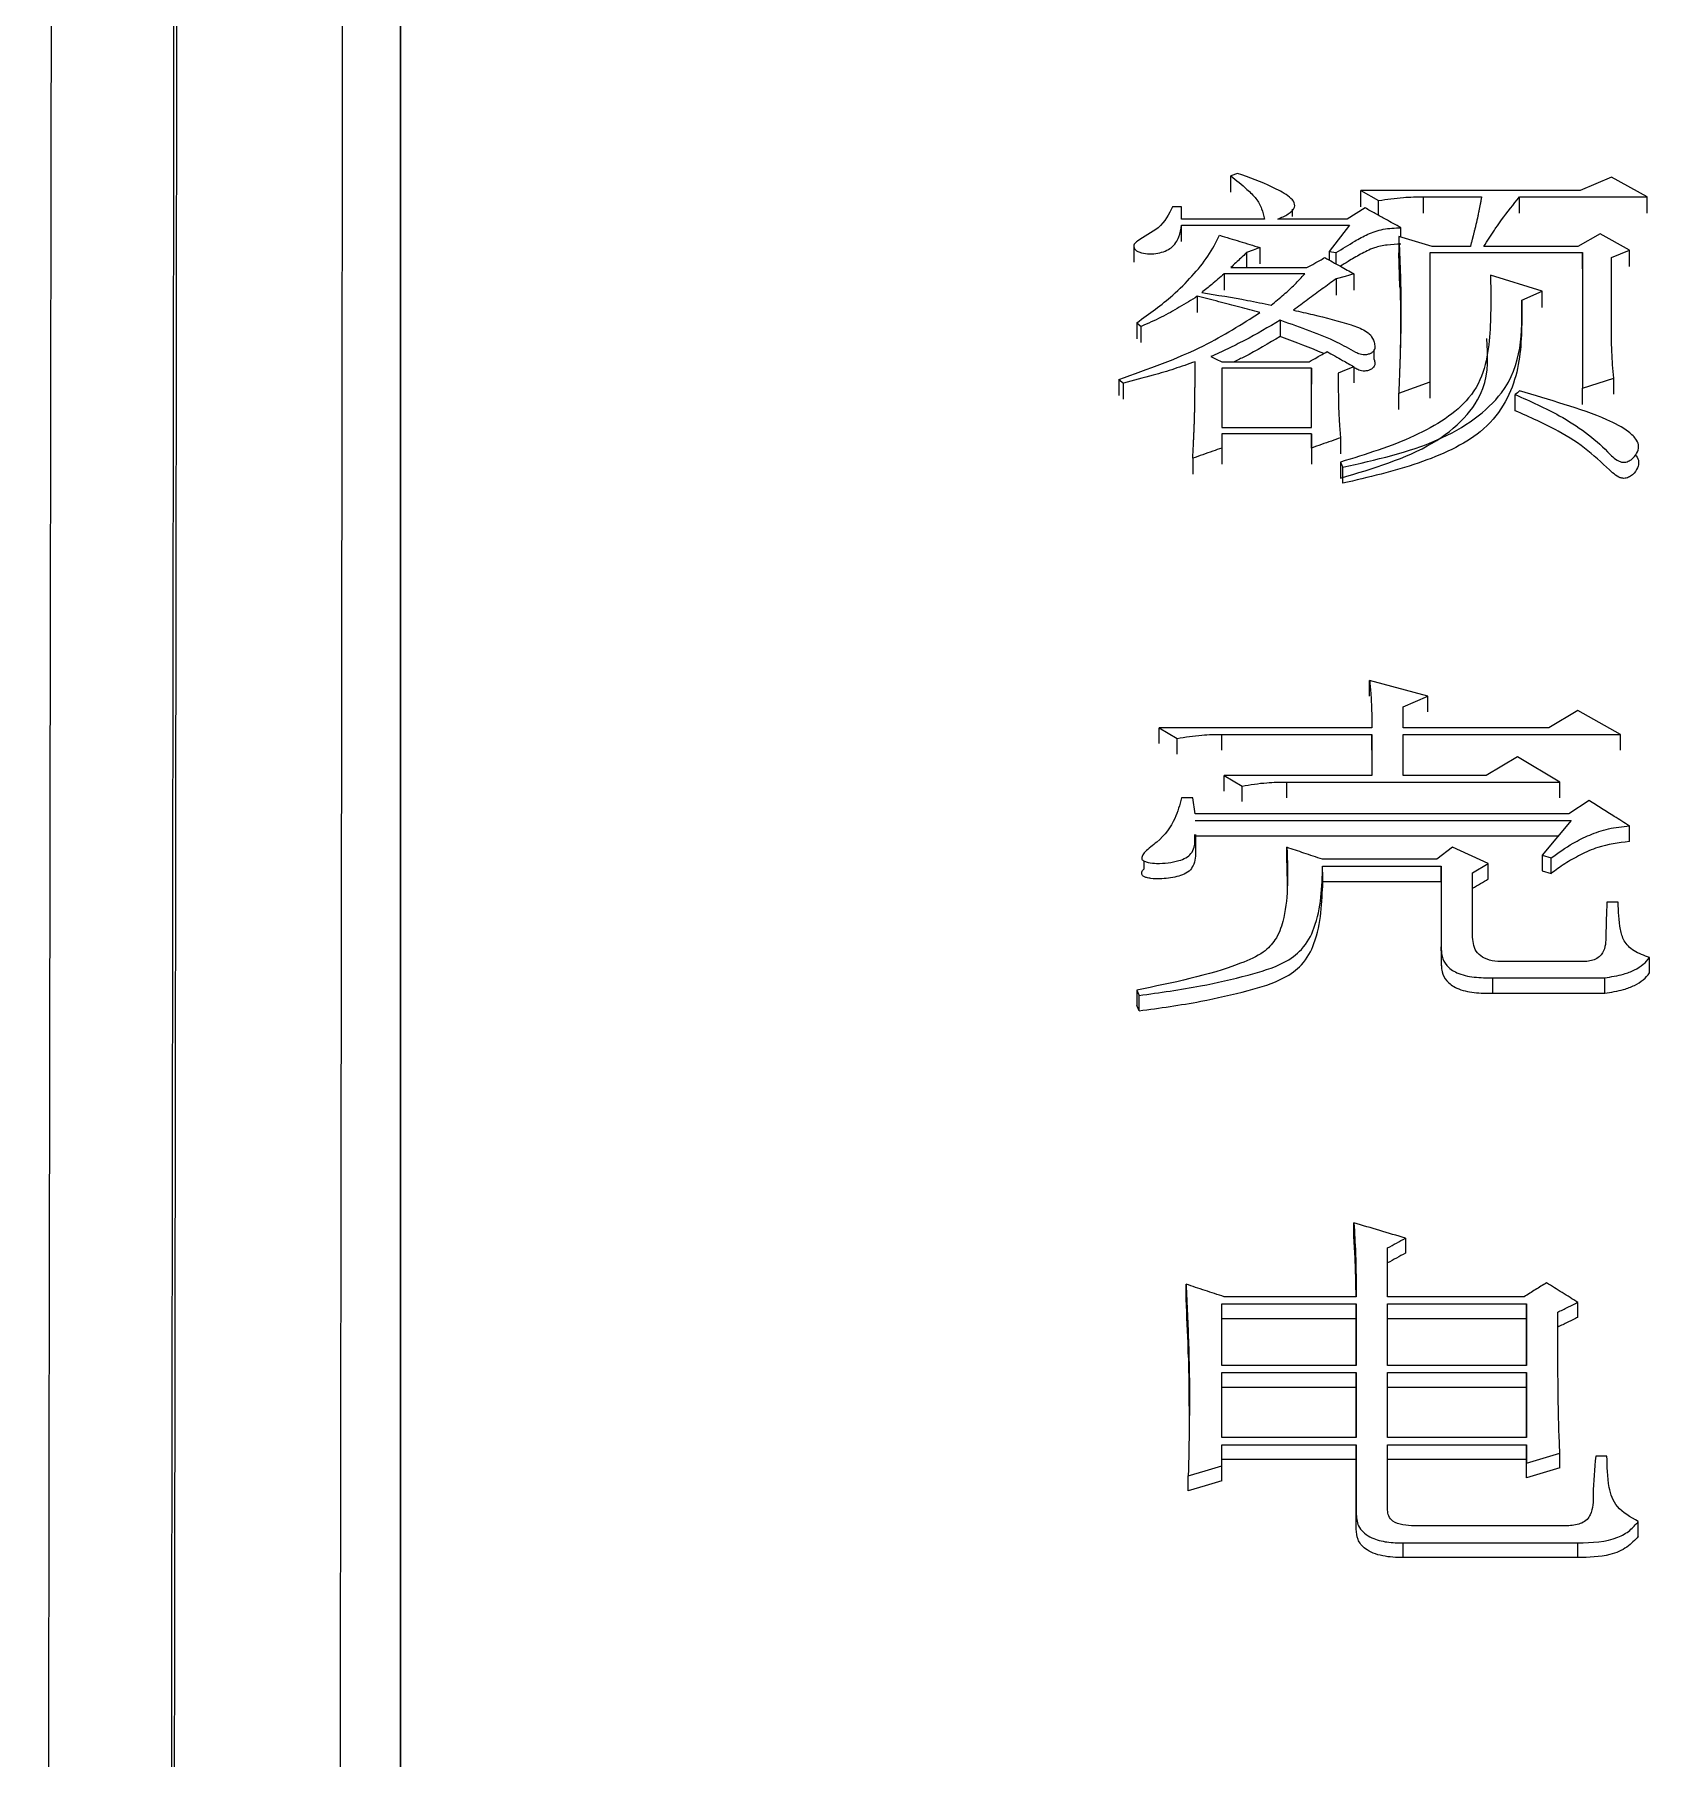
# Model space of a CAD drawing. Header units: millimetres. Extents: x 2404 to 4548, y 1024 to 2541.
# Drawn here: x 2914.55 to 2922.35, y 2269.89 to 2278.22 of the extents above; entities that cross this region are included whole.
import ezdxf

# ---------------------------------------------------------------- set-up
doc = ezdxf.new("R2010")
doc.units = ezdxf.units.MM

msp = doc.modelspace()

# ---------------------------------------------------------------- linework, layer by layer
at = {"color": 7, "linetype": 'Continuous', "lineweight": 25}
for p, q in [((2920.363, 2277.5474), (2920.3306, 2277.5355)), ((2920.3306, 2277.4566), (2920.3306, 2277.5355)), ((2922.1695, 2277.5295), (2922.0181, 2277.4639)), ((2922.3426, 2277.4341), (2922.1695, 2277.5295)), ((2920.6291, 2277.4167), (2920.6291, 2277.4186)), ((2920.958, 2277.4639), (2921.0445, 2277.4162)), ((2922.0181, 2277.4639), (2920.958, 2277.4639)), ((2920.958, 2277.3851), (2920.958, 2277.4639)), ((2921.0445, 2277.3444), (2921.0445, 2277.4162)), ((2921.2609, 2277.4341), (2921.5421, 2277.4341)), ((2921.2609, 2277.3553), (2921.2609, 2277.4341)), ((2921.726, 2277.4341), (2922.3426, 2277.4341)), ((2922.3426, 2277.3553), (2922.3426, 2277.4341)), ((2920.0926, 2277.3863), (2920.0493, 2277.3863)), ((2920.0926, 2277.3265), (2920.0926, 2277.3863)), ((2920.6291, 2277.3394), (2920.6291, 2277.3743)), ((2920.9796, 2277.3803), (2920.8931, 2277.3265)), ((2920.4928, 2277.3265), (2920.0926, 2277.3265)), ((2920.0926, 2277.2179), (2920.0926, 2277.2965)), ((2920.8931, 2277.3265), (2920.5577, 2277.3265)), ((2920.9039, 2277.2965), (2920.8065, 2277.1704)), ((2921.1527, 2277.2393), (2921.1527, 2277.2845)), ((2922.1154, 2277.2545), (2922.0073, 2277.1945)), ((2922.2561, 2277.1764), (2922.1154, 2277.2545)), ((2919.8616, 2277.1966), (2919.8616, 2277.1177)), ((2920.4063, 2277.1644), (2920.4063, 2277.0922)), ((2920.4712, 2277.1885), (2920.4712, 2277.11)), ((2920.8065, 2277.1704), (2920.8065, 2277.1283)), ((2920.8065, 2277.1704), (2920.839, 2277.1644)), ((2921.1419, 2277.2425), (2921.1419, 2277.1635)), ((2921.3041, 2277.1945), (2921.1419, 2277.2425)), ((2921.1472, 2276.9986), (2921.1419, 2277.1635)), ((2921.2933, 2277.1644), (2922.0289, 2277.1644)), ((2921.2933, 2276.5396), (2921.2933, 2277.1644)), ((2921.488, 2277.1945), (2921.3041, 2277.1945)), ((2922.0073, 2277.1945), (2921.5529, 2277.1945)), ((2922.0289, 2277.1644), (2922.0289, 2276.509)), ((2922.0289, 2277.086), (2922.0289, 2277.1644)), ((2922.1695, 2277.1403), (2922.2561, 2277.1764)), ((2922.2561, 2277.098), (2922.2561, 2277.1764)), ((2920.3306, 2277.0922), (2920.6984, 2277.0922)), ((2922.1695, 2276.7713), (2922.1695, 2277.1403)), ((2920.6876, 2277.062), (2920.2981, 2277.062)), ((2920.2981, 2277.062), (2920.2981, 2276.9837)), ((2920.839, 2277.0379), (2920.839, 2276.9596)), ((2920.9255, 2277.062), (2920.9255, 2276.9837)), ((2921.8342, 2276.9775), (2921.5854, 2277.056)), ((2920.1683, 2276.9533), (2920.1683, 2276.8751)), ((2921.7368, 2276.9351), (2921.8342, 2276.9775)), ((2921.7368, 2276.9351), (2921.7368, 2276.8569)), ((2921.8342, 2276.8992), (2921.8342, 2276.9775)), ((2919.8763, 2276.826), (2919.8979, 2276.8078)), ((2919.8979, 2276.7298), (2919.8979, 2276.8078)), ((2921.0238, 2276.6488), (2921.0238, 2276.6967)), ((2920.2873, 2276.6374), (2920.7092, 2276.6374)), ((2920.2873, 2276.6069), (2920.2873, 2276.3188)), ((2920.72, 2276.6069), (2920.2873, 2276.6069)), ((2920.72, 2276.3188), (2920.72, 2276.6069)), ((2920.72, 2276.6069), (2920.72, 2276.5291)), ((2920.9255, 2276.613), (2920.9255, 2276.5352)), ((2919.7897, 2276.5519), (2919.8114, 2276.5335)), ((2919.7897, 2276.5519), (2919.7897, 2276.4738)), ((2919.8114, 2276.4558), (2919.8114, 2276.5335)), ((2920.1575, 2276.5461), (2920.1575, 2276.5592)), ((2920.72, 2276.3188), (2920.72, 2276.5287)), ((2921.1419, 2276.4846), (2921.2933, 2276.5396)), ((2921.2933, 2276.4619), (2921.2933, 2276.5396)), ((2922.0289, 2276.509), (2922.1803, 2276.558)), ((2922.0289, 2276.4314), (2922.0289, 2276.509)), ((2922.1803, 2276.4802), (2922.1803, 2276.558)), ((2921.1419, 2276.4069), (2921.1419, 2276.4846)), ((2921.7043, 2276.4004), (2921.7043, 2276.4784)), ((2920.2873, 2276.3188), (2920.72, 2276.3188)), ((2920.72, 2276.2881), (2920.2873, 2276.2881)), ((2920.2873, 2276.2881), (2920.2873, 2276.2203)), ((2920.72, 2276.2203), (2920.72, 2276.2881)), ((2920.72, 2276.2881), (2920.72, 2276.2106)), ((2920.8606, 2276.2696), (2920.8606, 2276.1922)), ((2922.2863, 2276.2629), (2922.2863, 2276.2651)), ((2920.1467, 2276.1709), (2920.1467, 2276.0936)), ((2920.2873, 2276.2203), (2920.2873, 2276.143)), ((2920.72, 2276.2203), (2920.72, 2276.1429)), ((2920.8715, 2276.0504), (2920.8715, 2276.1277)), ((2921.2825, 2275.0212), (2921.0013, 2275.0973)), ((2921.0013, 2275.0212), (2921.0013, 2275.0973)), ((2921.1635, 2274.9704), (2921.2825, 2275.0212)), ((2921.2825, 2274.9452), (2921.2825, 2275.0212)), ((2921.1635, 2274.8685), (2921.1635, 2274.9704)), ((2922.0073, 2274.9513), (2921.8667, 2274.8685)), ((2922.2128, 2274.8366), (2922.0073, 2274.9513)), ((2919.9844, 2274.8685), (2920.071, 2274.8175)), ((2921.0121, 2274.8685), (2919.9844, 2274.8685)), ((2920.2873, 2274.8366), (2921.0121, 2274.8366)), ((2920.2873, 2274.7608), (2920.2873, 2274.8366)), ((2921.0121, 2274.8366), (2921.0121, 2274.6385)), ((2921.0121, 2274.7608), (2921.0121, 2274.8366)), ((2921.8667, 2274.8685), (2921.1635, 2274.8685)), ((2921.1635, 2274.8366), (2922.2128, 2274.8366)), ((2921.1635, 2274.6385), (2921.1635, 2274.8366)), ((2922.2128, 2274.7608), (2922.2128, 2274.8366)), ((2920.071, 2274.7417), (2920.071, 2274.8175)), ((2921.7152, 2274.7281), (2921.5638, 2274.6385)), ((2921.9207, 2274.6064), (2921.7152, 2274.7281)), ((2920.2981, 2274.6385), (2920.3847, 2274.5872)), ((2921.0121, 2274.6385), (2920.2981, 2274.6385)), ((2920.3847, 2274.5117), (2920.3847, 2274.5872)), ((2920.601, 2274.5309), (2920.601, 2274.6064)), ((2920.601, 2274.6064), (2921.9207, 2274.6064)), ((2921.5638, 2274.6385), (2921.1635, 2274.6385)), ((2921.9207, 2274.5309), (2921.9207, 2274.6064)), ((2920.1467, 2274.5294), (2920.0926, 2274.5294)), ((2920.1575, 2274.4523), (2920.1467, 2274.5294)), ((2922.0614, 2274.5166), (2921.964, 2274.4523)), ((2921.964, 2274.4523), (2920.1575, 2274.4523)), ((2920.1575, 2274.4201), (2921.9748, 2274.4201)), ((2921.9748, 2274.4201), (2921.8342, 2274.2524)), ((2921.9117, 2274.3448), (2920.1575, 2274.3448)), ((2920.1621, 2274.2771), (2920.1621, 2274.3528)), ((2922.2561, 2274.319), (2922.2561, 2274.3943)), ((2919.9107, 2274.2627), (2919.9107, 2274.2612)), ((2920.601, 2274.216), (2920.601, 2274.2911)), ((2921.4015, 2274.2911), (2921.3258, 2274.233)), ((2921.5746, 2274.2136), (2921.4015, 2274.2911)), ((2921.8342, 2274.2524), (2921.8775, 2274.2394)), ((2921.8342, 2274.2524), (2921.8342, 2274.1772)), ((2919.9107, 2274.2252), (2919.9107, 2274.1871)), ((2920.601, 2274.216), (2920.6025, 2274.0846)), ((2921.3258, 2274.233), (2920.7741, 2274.233)), ((2920.7741, 2274.1256), (2920.7741, 2274.2006)), ((2920.7741, 2274.2006), (2921.3474, 2274.2006)), ((2920.7747, 2274.0957), (2920.7747, 2274.1712)), ((2921.3474, 2274.2006), (2921.3474, 2273.8107)), ((2921.3474, 2274.1256), (2921.3474, 2274.2006)), ((2921.4989, 2274.1683), (2921.5746, 2274.2136)), ((2921.4989, 2273.8564), (2921.4989, 2274.1683)), ((2921.5746, 2274.1385), (2921.5746, 2274.2136)), ((2921.8342, 2274.1772), (2921.8775, 2274.1643)), ((2921.8775, 2274.1643), (2921.8775, 2274.2394)), ((2920.7741, 2274.1256), (2921.3474, 2274.1256)), ((2921.3474, 2274.1256), (2921.3474, 2273.7362)), ((2922.202, 2274.0256), (2922.1479, 2274.0256)), ((2921.3474, 2273.7908), (2921.3474, 2273.8107)), ((2921.3474, 2273.7938), (2921.3474, 2273.7191)), ((2922.3534, 2273.684), (2922.3534, 2273.7585)), ((2922.0289, 2273.7389), (2921.6611, 2273.7389)), ((2919.8763, 2273.6014), (2919.8871, 2273.5752)), ((2921.5962, 2273.6604), (2922.1371, 2273.6604)), ((2921.5962, 2273.586), (2921.5962, 2273.6604)), ((2921.5962, 2273.586), (2922.1371, 2273.586)), ((2922.1371, 2273.586), (2922.1371, 2273.6604)), ((2919.8871, 2273.501), (2919.8763, 2273.5271)), ((2919.8871, 2273.501), (2919.8871, 2273.5752)), ((2920.9256, 2272.4035), (2920.9256, 2272.4763)), ((2921.0878, 2272.1193), (2921.0878, 2272.3553)), ((2921.1744, 2272.4024), (2921.1744, 2272.3297)), ((2920.1143, 2272.1077), (2920.1143, 2272.1801)), ((2920.2874, 2272.0855), (2920.9364, 2272.0855)), ((2920.2874, 2271.787), (2920.2874, 2272.0855)), ((2920.9364, 2272.1193), (2920.2982, 2272.1193)), ((2920.9364, 2272.0855), (2920.9364, 2271.787)), ((2920.9364, 2272.0132), (2920.9364, 2272.0855)), ((2921.7477, 2272.1193), (2921.0878, 2272.1193)), ((2921.0878, 2272.0855), (2921.7585, 2272.0855)), ((2921.0878, 2271.787), (2921.0878, 2272.0855)), ((2921.7585, 2272.0855), (2921.7585, 2271.787)), ((2921.7585, 2272.0132), (2921.7585, 2272.0855)), ((2922.0073, 2272.0199), (2922.0073, 2272.0922)), ((2920.9364, 2272.0132), (2920.2874, 2272.0132)), ((2920.9364, 2271.787), (2920.9364, 2272.0132)), ((2921.7585, 2272.0132), (2921.0878, 2272.0132)), ((2921.7585, 2271.787), (2921.7585, 2272.0132)), ((2920.126, 2271.8284), (2920.1298, 2271.5105)), ((2920.9364, 2271.787), (2920.2874, 2271.787)), ((2920.2874, 2271.753), (2920.9364, 2271.753)), ((2920.2874, 2271.4389), (2920.2874, 2271.753)), ((2920.9364, 2271.753), (2920.9364, 2271.4389)), ((2920.9364, 2271.6811), (2920.9364, 2271.753)), ((2921.7585, 2271.787), (2921.0878, 2271.787)), ((2921.0878, 2271.753), (2921.7585, 2271.753)), ((2921.0878, 2271.4388), (2921.0878, 2271.753)), ((2921.7585, 2271.753), (2921.7585, 2271.4388)), ((2921.7585, 2271.6811), (2921.7585, 2271.753)), ((2920.9364, 2271.6811), (2920.2874, 2271.6811)), ((2920.9364, 2271.4389), (2920.9364, 2271.6811)), ((2921.7585, 2271.6811), (2921.0878, 2271.6811)), ((2921.7585, 2271.4388), (2921.7585, 2271.6811)), ((2920.9364, 2271.4389), (2920.2874, 2271.4389)), ((2921.7585, 2271.4388), (2921.0878, 2271.4388)), ((2920.2874, 2271.4046), (2920.9364, 2271.4046)), ((2920.2874, 2271.3017), (2920.2874, 2271.4046)), ((2920.9364, 2271.3332), (2920.2874, 2271.3332)), ((2920.9364, 2271.4046), (2920.9364, 2271.0677)), ((2920.9364, 2271.3332), (2920.9364, 2271.4046)), ((2920.9364, 2270.9967), (2920.9364, 2271.3332)), ((2921.0878, 2271.4046), (2921.7585, 2271.4046)), ((2921.0878, 2271.0884), (2921.0878, 2271.4046)), ((2921.7585, 2271.3332), (2921.0878, 2271.3332)), ((2921.7585, 2271.4046), (2921.7585, 2271.3154)), ((2921.7585, 2271.3332), (2921.7585, 2271.4046)), ((2921.7585, 2271.2441), (2921.7585, 2271.3332)), ((2921.9208, 2271.2921), (2921.9208, 2271.3634)), ((2922.1479, 2271.3497), (2922.0938, 2271.3497)), ((2920.1251, 2271.1824), (2920.1251, 2271.2536)), ((2920.2874, 2271.2304), (2920.2874, 2271.3017)), ((2921.7585, 2271.2441), (2921.7585, 2271.3154)), ((2920.9364, 2270.9967), (2920.9364, 2271.0677)), ((2921.9643, 2271.0125), (2921.2176, 2271.0125)), ((2922.2994, 2270.9623), (2922.2994, 2271.0332)), ((2921.1636, 2270.8588), (2921.1636, 2270.9296)), ((2921.1636, 2270.9296), (2922.0073, 2270.9296)), ((2922.0073, 2270.8588), (2922.0073, 2270.9296)), ((2922.0073, 2270.8588), (2921.1636, 2270.8588))]:
    msp.add_line(p, q, dxfattribs=at)
at = {"color": 7, "linetype": 'Continuous', "lineweight": 25, "flags": 128}
for points in [[(2921.726, 2277.3553), (2921.726, 2277.3824), (2921.726, 2277.4083), (2921.726, 2277.4341)], [(2920.0926, 2277.2965), (2920.4982, 2277.2965), (2920.9039, 2277.2965)], [(2920.4712, 2277.1885), (2920.4388, 2277.1764), (2920.4063, 2277.1644)], [(2920.9255, 2277.062), (2920.8823, 2277.0499), (2920.839, 2277.0379)], [(2920.5686, 2276.8382), (2920.5686, 2276.8153), (2920.5686, 2276.7923), (2920.5686, 2276.7597)], [(2919.8763, 2276.826), (2919.8763, 2276.7974), (2919.8763, 2276.7725), (2919.8763, 2276.748)], [(2920.2332, 2276.6618), (2920.2603, 2276.6496), (2920.2873, 2276.6374)], [(2920.9255, 2276.613), (2920.8877, 2276.5977), (2920.8498, 2276.5824)], [(2921.726, 2276.4967), (2921.7152, 2276.4876), (2921.7044, 2276.4784)], [(2920.8606, 2276.1524), (2920.8606, 2276.1209), (2920.8606, 2276.0978), (2920.8606, 2276.0751)], [(2919.9844, 2274.7927), (2919.9844, 2274.8116), (2919.9844, 2274.8306), (2919.9844, 2274.8685)], [(2920.2981, 2274.5629), (2920.2981, 2274.5818), (2920.2981, 2274.6007), (2920.2981, 2274.6385)], [(2919.8763, 2273.6014), (2919.8763, 2273.5708), (2919.8763, 2273.549), (2919.8763, 2273.5271)], [(2921.7585, 2271.3154), (2921.8396, 2271.3394), (2921.9208, 2271.3634)], [(2920.1251, 2271.2536), (2920.2062, 2271.2777), (2920.2874, 2271.3017)], [(2921.9208, 2271.2921), (2921.8396, 2271.2681), (2921.7585, 2271.2441)], [(2920.2874, 2271.2304), (2920.2062, 2271.2064), (2920.1251, 2271.1824)]]:
    msp.add_lwpolyline(points, dxfattribs=at)
at = {"color": 7, "linetype": 'Continuous', "lineweight": 25}
for points, knots in [([(2916.3189, 2292.3583), (2916.3189, 2292.2543), (2916.3189, 2291.7335), (2916.319, 2290.3666), (2916.3191, 2288.2067), (2916.3191, 2285.5883), (2916.3191, 2283.1258), (2916.3192, 2279.618), (2916.3192, 2276.475), (2916.3193, 2272.1599), (2916.3193, 2267.4729), (2916.3193, 2262.3407), (2916.3194, 2256.9171), (2916.3194, 2252.3584), (2916.3195, 2246.4359), (2916.3195, 2241.5301), (2916.3196, 2234.8512), (2916.3197, 2230.5584), (2916.3198, 2227.5573)], [0, 0, 0, 0, 0.020124, 0.100733, 0.181328, 0.221587, 0.302184, 0.342442, 0.423039, 0.463298, 0.543894, 0.624491, 0.664749, 0.745346, 0.785604, 0.8662, 0.906458, 1, 1, 1, 1]), ([(2916.3193, 2261.2683), (2916.3193, 2262.453), (2916.3193, 2264.7065), (2916.3193, 2268.7468), (2916.3192, 2272.4544), (2916.3192, 2276.689), (2916.3192, 2279.763), (2916.3191, 2283.1752), (2916.3191, 2286.1526), (2916.319, 2288.496), (2916.3189, 2290.4365), (2916.3189, 2291.1702), (2916.3188, 2291.667)], [0, 0, 0, 0, 0.072858, 0.13859, 0.270184, 0.335916, 0.467513, 0.533245, 0.664841, 0.796434, 0.862166, 1, 1, 1, 1]), ([(2914.6502, 2291.4103), (2914.6504, 2291.4386), (2914.6507, 2291.5271), (2914.6493, 2290.5407), (2914.6464, 2288.5278), (2914.6417, 2285.4651), (2914.6365, 2282.0768), (2914.6315, 2278.7395), (2914.6268, 2275.6698), (2914.6212, 2272.0264), (2914.6147, 2267.7557), (2914.6075, 2263.11), (2914.5997, 2258.1632), (2914.5916, 2252.9928), (2914.5825, 2247.3085), (2914.5726, 2241.1114), (2914.5619, 2234.4276), (2914.5544, 2229.7369), (2914.5506, 2227.3428)], [0, 0, 0, 0, 0.039342, 0.122943, 0.206183, 0.289063, 0.371582, 0.416612, 0.465601, 0.518547, 0.575452, 0.636313, 0.690059, 0.746552, 0.805793, 0.867782, 0.932518, 1, 1, 1, 1]), ([(2915.1556, 2227.2073), (2915.1601, 2230.5066), (2915.1692, 2237.105), (2915.1821, 2246.5351), (2915.1942, 2255.4157), (2915.2052, 2263.5734), (2915.2149, 2270.8739), (2915.2232, 2277.1911), (2915.2299, 2282.4154), (2915.2349, 2286.4635), (2915.2377, 2288.8675), (2915.2391, 2290.181), (2915.2393, 2290.5025), (2915.2394, 2290.6632)], [0, 0, 0, 0, 0.0981345, 0.196269, 0.2944034, 0.3925379, 0.4906723, 0.5888066, 0.686941, 0.7850753, 0.8832097, 0.9416048, 1, 1, 1, 1]), ([(2915.1695, 2227.1586), (2915.1728, 2229.5443), (2915.1793, 2234.2509), (2915.1886, 2241.0001), (2915.1972, 2247.3427), (2915.2052, 2253.2379), (2915.2126, 2258.6685), (2915.2203, 2264.4015), (2915.228, 2270.1701), (2915.2352, 2275.6504), (2915.241, 2280.1175), (2915.2454, 2283.6404), (2915.2487, 2286.3034), (2915.2509, 2288.2027), (2915.2522, 2289.4337), (2915.2527, 2289.9486), (2915.2527, 2290.0984), (2915.2527, 2290.1233)], [0, 0, 0, 0, 0.07139, 0.140843, 0.208359, 0.273937, 0.337578, 0.399281, 0.488173, 0.572709, 0.652888, 0.72871, 0.800173, 0.867277, 0.930021, 0.988406, 1, 1, 1, 1]), ([(2916.0508, 2289.3402), (2916.0508, 2289.2473), (2916.0507, 2289.0775), (2916.0503, 2288.6298), (2916.0498, 2288.0893), (2916.049, 2287.4134), (2916.0481, 2286.6058), (2916.047, 2285.6658), (2916.0457, 2284.5942), (2916.0436, 2282.8847), (2916.0403, 2280.1986), (2916.0351, 2276.0488), (2916.0284, 2270.8324), (2916.021, 2265.2255), (2916.0134, 2259.5483), (2916.006, 2254.0812), (2915.9977, 2248.0684), (2915.9887, 2241.5208), (2915.979, 2234.4779), (2915.9721, 2229.5356), (2915.9687, 2227.0215)], [0, 0, 0, 0, 0.037781, 0.069081, 0.100468, 0.131943, 0.163506, 0.195157, 0.226895, 0.258722, 0.330934, 0.408983, 0.49287, 0.582593, 0.645672, 0.711347, 0.779618, 0.850484, 0.923944, 1, 1, 1, 1]), ([(2920.3306, 2277.5355), (2920.3571, 2277.5139), (2920.4006, 2277.4785), (2920.4551, 2277.4265), (2920.482, 2277.3772), (2920.4892, 2277.3434), (2920.4928, 2277.3265)], [0, 0, 0, 0, 0.34464, 0.565757, 0.783533, 1, 1, 1, 1]), ([(2920.5577, 2277.3265), (2920.5751, 2277.334), (2920.6091, 2277.3488), (2920.6436, 2277.3802), (2920.6366, 2277.4146), (2920.5961, 2277.4481), (2920.5073, 2277.4955), (2920.4204, 2277.5268), (2920.363, 2277.5474)], [0, 0, 0, 0, 0.121652, 0.238643, 0.329835, 0.425879, 0.621221, 1, 1, 1, 1]), ([(2921.0445, 2277.4162), (2921.0843, 2277.4221), (2921.1554, 2277.4327), (2921.2286, 2277.4337), (2921.2609, 2277.4341)], [0, 0, 0, 0, 0.558835, 1, 1, 1, 1]), ([(2921.5421, 2277.4341), (2921.5418, 2277.4323), (2921.5411, 2277.4288), (2921.5403, 2277.4245), (2921.5395, 2277.4201), (2921.5388, 2277.4166), (2921.5382, 2277.4131), (2921.5375, 2277.4095), (2921.5369, 2277.406), (2921.536, 2277.4016), (2921.5354, 2277.3981), (2921.5345, 2277.3938), (2921.5337, 2277.3894), (2921.5326, 2277.3841), (2921.5316, 2277.3788), (2921.5306, 2277.3736), (2921.5295, 2277.3683), (2921.5274, 2277.3578), (2921.5227, 2277.335), (2921.5175, 2277.3122), (2921.5133, 2277.2947), (2921.5116, 2277.2877), (2921.5099, 2277.2806), (2921.5078, 2277.2719), (2921.506, 2277.2649), (2921.5043, 2277.2579), (2921.503, 2277.2526), (2921.5019, 2277.2482), (2921.5007, 2277.2438), (2921.4998, 2277.2403), (2921.499, 2277.2368), (2921.4981, 2277.2333), (2921.4972, 2277.2298), (2921.496, 2277.2254), (2921.4951, 2277.2219), (2921.494, 2277.2176), (2921.4931, 2277.214), (2921.4922, 2277.2105), (2921.4913, 2277.207), (2921.4904, 2277.2035), (2921.4892, 2277.199), (2921.4885, 2277.1963), (2921.488, 2277.1945)], [0, 0, 0, 0, 0.0219516, 0.0439031, 0.0548788, 0.0768302, 0.0878059, 0.0987817, 0.1207331, 0.1317088, 0.1536602, 0.164636, 0.1865874, 0.2085388, 0.2304903, 0.2524417, 0.2743931, 0.2963446, 0.3841508, 0.5597666, 0.581718, 0.6036694, 0.6475723, 0.6695238, 0.7134267, 0.7353781, 0.7573295, 0.779281, 0.7902567, 0.8122081, 0.8231838, 0.8341595, 0.856111, 0.8670867, 0.8890381, 0.9000138, 0.9219653, 0.932941, 0.9439167, 0.9658681, 0.9768438, 1, 1, 1, 1]), ([(2921.5529, 2277.1945), (2921.5702, 2277.2209), (2921.5896, 2277.2507), (2921.6183, 2277.2934), (2921.6553, 2277.3479), (2921.6959, 2277.3973), (2921.726, 2277.4341)], [0, 0, 0, 0, 0.3251759, 0.3658227, 0.5284141, 1, 1, 1, 1]), ([(2920.0493, 2277.3863), (2920.0316, 2277.35), (2919.9994, 2277.2842), (2919.903, 2277.2392), (2919.8615, 2277.2057), (2919.8607, 2277.1898), (2919.869, 2277.1777), (2919.8816, 2277.1687), (2919.9049, 2277.1607), (2919.9385, 2277.1571), (2919.9785, 2277.1607), (2920.0143, 2277.1712), (2920.0576, 2277.1949), (2920.0829, 2277.2403), (2920.0894, 2277.2778), (2920.0926, 2277.2965)], [0, 0, 0, 0, 0.230957, 0.41792, 0.453924, 0.487897, 0.511171, 0.535166, 0.56028, 0.61217, 0.662892, 0.713404, 0.762519, 0.88154, 1, 1, 1, 1]), ([(2921.1527, 2277.2845), (2921.1277, 2277.2983), (2921.0864, 2277.3212), (2921.0287, 2277.3532), (2920.996, 2277.3713), (2920.9796, 2277.3803)], [0, 0, 0, 0, 0.432628, 0.7163138, 1, 1, 1, 1]), ([(2919.8763, 2276.826), (2919.9368, 2276.8691), (2920.036, 2276.9397), (2920.144, 2277.0504), (2920.2243, 2277.1465), (2920.2592, 2277.2146), (2920.2765, 2277.2485)], [0, 0, 0, 0, 0.34436, 0.564684, 0.783385, 1, 1, 1, 1]), ([(2920.2765, 2277.2485), (2920.3089, 2277.2385), (2920.3738, 2277.2185), (2920.4388, 2277.1985), (2920.4712, 2277.1885)], [0, 0, 0, 0, 0.5, 1, 1, 1, 1]), ([(2920.839, 2277.1644), (2920.8689, 2277.183), (2920.9183, 2277.2138), (2920.9902, 2277.2548), (2921.066, 2277.2812), (2921.1236, 2277.2834), (2921.1527, 2277.2845)], [0, 0, 0, 0, 0.334385, 0.552202, 0.773272, 1, 1, 1, 1]), ([(2920.4063, 2277.1644), (2920.3972, 2277.1557), (2920.38, 2277.1393), (2920.3548, 2277.1153), (2920.3386, 2277.0999), (2920.3306, 2277.0922)], [0, 0, 0, 0, 0.361282, 0.680641, 1, 1, 1, 1]), ([(2920.839, 2277.1102), (2920.839, 2277.1111), (2920.839, 2277.1205), (2920.839, 2277.1386), (2920.839, 2277.1558), (2920.839, 2277.1644)], [0, 0, 0, 0, 0.046124, 0.523062, 1, 1, 1, 1]), ([(2921.1527, 2277.2054), (2921.1303, 2277.2047), (2921.0859, 2277.2031), (2921.0165, 2277.1878), (2920.9568, 2277.1567), (2920.9037, 2277.1262), (2920.8722, 2277.1063), (2920.8599, 2277.0986)], [0, 0, 0, 0, 0.1903016, 0.3781509, 0.6155761, 0.850553, 1, 1, 1, 1]), ([(2921.1419, 2277.2425), (2921.1445, 2277.1863), (2921.1496, 2277.0737), (2921.1525, 2276.9464), (2921.1523, 2276.8737), (2921.1522, 2276.8559), (2921.1522, 2276.8506), (2921.1522, 2276.8453), (2921.1521, 2276.8399), (2921.1521, 2276.8346), (2921.152, 2276.8275), (2921.1519, 2276.8204), (2921.1518, 2276.8133), (2921.1518, 2276.808), (2921.1517, 2276.8026), (2921.1516, 2276.7973), (2921.1515, 2276.792), (2921.1514, 2276.7866), (2921.1513, 2276.7795), (2921.1512, 2276.7724), (2921.151, 2276.7653), (2921.1509, 2276.76), (2921.1508, 2276.7546), (2921.1507, 2276.7493), (2921.1506, 2276.7439), (2921.1504, 2276.7386), (2921.1503, 2276.7333), (2921.1502, 2276.7279), (2921.15, 2276.7208), (2921.1498, 2276.7137), (2921.1496, 2276.7065), (2921.1495, 2276.7012), (2921.1493, 2276.6958), (2921.1492, 2276.6905), (2921.149, 2276.6852), (2921.1489, 2276.6798), (2921.1486, 2276.6727), (2921.1484, 2276.6655), (2921.1482, 2276.6584), (2921.148, 2276.6531), (2921.1479, 2276.6477), (2921.1477, 2276.6424), (2921.1475, 2276.637), (2921.1473, 2276.6316), (2921.1471, 2276.6263), (2921.147, 2276.6209), (2921.1467, 2276.6138), (2921.1465, 2276.6066), (2921.1462, 2276.5995), (2921.146, 2276.5941), (2921.1458, 2276.5888), (2921.1456, 2276.5834), (2921.1454, 2276.5781), (2921.1452, 2276.5727), (2921.145, 2276.5655), (2921.1447, 2276.5584), (2921.1444, 2276.5512), (2921.1442, 2276.5459), (2921.144, 2276.5405), (2921.1438, 2276.5351), (2921.1436, 2276.5298), (2921.1434, 2276.5244), (2921.1432, 2276.519), (2921.1429, 2276.5119), (2921.1427, 2276.5047), (2921.1424, 2276.4975), (2921.1421, 2276.4914), (2921.142, 2276.4871), (2921.1419, 2276.4846)], [0, 0, 0, 0, 0.2246902, 0.4493888, 0.5055613, 0.5125828, 0.5196044, 0.5266259, 0.5336475, 0.540669, 0.5476905, 0.5617336, 0.5687552, 0.5757767, 0.5827982, 0.5898198, 0.5968413, 0.6038628, 0.6108844, 0.6249275, 0.631949, 0.6389705, 0.6459921, 0.6530136, 0.6600352, 0.6670567, 0.6740782, 0.6810998, 0.6881213, 0.7021644, 0.7091859, 0.7162075, 0.723229, 0.7302506, 0.7372721, 0.7442936, 0.7513152, 0.7653583, 0.7723798, 0.7794013, 0.7864229, 0.7934444, 0.800466, 0.8074875, 0.814509, 0.8215306, 0.8285521, 0.8425952, 0.8496167, 0.8566383, 0.8636598, 0.8706814, 0.8777029, 0.8847244, 0.891746, 0.9057891, 0.9128106, 0.9198321, 0.9268537, 0.9338752, 0.9408967, 0.9479183, 0.9549398, 0.9619614, 0.9760044, 0.983026, 0.9900475, 1, 1, 1, 1]), ([(2920.6984, 2277.0922), (2920.7108, 2277.0991), (2920.7315, 2277.1106), (2920.7604, 2277.1267), (2920.7767, 2277.1358), (2920.7849, 2277.1403)], [0, 0, 0, 0, 0.432649, 0.716324, 1, 1, 1, 1]), ([(2920.7849, 2277.1403), (2920.7974, 2277.1334), (2920.8223, 2277.1195), (2920.8692, 2277.0934), (2920.9036, 2277.0742), (2920.9255, 2277.062)], [0, 0, 0, 0, 0.266242, 0.532485, 1, 1, 1, 1]), ([(2920.2981, 2277.062), (2920.2883, 2277.0534), (2920.2687, 2277.0362), (2920.233, 2277.0058), (2920.2063, 2276.9844), (2920.19, 2276.9714)], [0, 0, 0, 0, 0.2809208, 0.5618542, 1, 1, 1, 1]), ([(2920.5253, 2276.9109), (2920.5462, 2276.9277), (2920.5864, 2276.9602), (2920.6403, 2277.0108), (2920.6718, 2277.0449), (2920.6876, 2277.062)], [0, 0, 0, 0, 0.349925, 0.674457, 1, 1, 1, 1]), ([(2920.839, 2277.0379), (2920.8167, 2277.0215), (2920.7713, 2276.9882), (2920.7028, 2276.9378), (2920.6566, 2276.9037), (2920.6334, 2276.8867)], [0, 0, 0, 0, 0.32488, 0.66244, 1, 1, 1, 1]), ([(2921.5854, 2277.056), (2921.587, 2276.9571), (2921.5901, 2276.7597), (2921.5382, 2276.4658), (2921.2229, 2276.2641), (2920.983, 2276.1901), (2920.8606, 2276.1524)], [0, 0, 0, 0, 0.273656, 0.546764, 0.768873, 1, 1, 1, 1]), ([(2921.1479, 2277.0008), (2921.1492, 2276.9494), (2921.151, 2276.8745), (2921.1503, 2276.7628), (2921.1494, 2276.7065), (2921.1484, 2276.6671), (2921.1482, 2276.6581), (2921.1481, 2276.6541)], [0, 0, 0, 0, 0.473463, 0.690195, 0.834332, 0.924078, 1, 1, 1, 1]), ([(2920.1683, 2276.9533), (2920.1397, 2276.9356), (2920.0832, 2276.9007), (2919.9948, 2276.8506), (2919.9303, 2276.8221), (2919.8979, 2276.8078)], [0, 0, 0, 0, 0.338451, 0.66812, 1, 1, 1, 1]), ([(2920.4712, 2276.8746), (2920.4391, 2276.8833), (2920.3729, 2276.9014), (2920.272, 2276.9277), (2920.2029, 2276.9448), (2920.1683, 2276.9533)], [0, 0, 0, 0, 0.320379, 0.660141, 1, 1, 1, 1]), ([(2920.19, 2276.9714), (2920.264, 2276.9595), (2920.3767, 2276.9413), (2920.4874, 2276.9187), (2920.5253, 2276.9109)], [0, 0, 0, 0, 0.65698, 1, 1, 1, 1]), ([(2920.8715, 2276.1277), (2921.0308, 2276.1632), (2921.3413, 2276.2325), (2921.7412, 2276.5206), (2921.7385, 2276.779), (2921.7368, 2276.9351)], [0, 0, 0, 0, 0.294377, 0.5735664, 1, 1, 1, 1]), ([(2919.7897, 2276.5519), (2919.9314, 2276.602), (2920.1827, 2276.6907), (2920.3836, 2276.8188), (2920.4712, 2276.8746)], [0, 0, 0, 0, 0.56421, 1, 1, 1, 1]), ([(2920.5686, 2276.8382), (2920.5124, 2276.8046), (2920.4314, 2276.7562), (2920.3161, 2276.6997), (2920.2609, 2276.6744), (2920.2332, 2276.6618)], [0, 0, 0, 0, 0.5323403, 0.7660465, 1, 1, 1, 1]), ([(2920.6335, 2276.8866), (2920.6648, 2276.8795), (2920.759, 2276.8579), (2920.877, 2276.8283), (2920.972, 2276.7945), (2921.0106, 2276.7644), (2921.0218, 2276.7361), (2921.0276, 2276.7115), (2921.0249, 2276.6948), (2921.0163, 2276.6833), (2921.0033, 2276.6754), (2920.9871, 2276.6707), (2920.9701, 2276.6699), (2920.9514, 2276.6735), (2920.9097, 2276.695), (2920.798, 2276.76), (2920.664, 2276.8024), (2920.5714, 2276.8372), (2920.5686, 2276.8382)], [0, 0, 0, 0, 0.09118, 0.273688, 0.348082, 0.385671, 0.439079, 0.473308, 0.494951, 0.511315, 0.527714, 0.54364, 0.558961, 0.57304, 0.596062, 0.704689, 0.991099, 1, 1, 1, 1]), ([(2921.7368, 2276.8565), (2921.7351, 2276.761), (2921.7317, 2276.5695), (2921.5872, 2276.2955), (2921.2389, 2276.1353), (2920.9952, 2276.0788), (2920.8715, 2276.0501)], [0, 0, 0, 0, 0.2714121, 0.5437348, 0.768302, 1, 1, 1, 1]), ([(2920.5686, 2276.7597), (2920.5127, 2276.7258), (2920.442, 2276.6828), (2920.3638, 2276.6453), (2920.3474, 2276.6374)], [0, 0, 0, 0, 0.790335, 1, 1, 1, 1]), ([(2920.7801, 2276.6773), (2920.7128, 2276.7041), (2920.6427, 2276.732), (2920.5715, 2276.7587), (2920.5686, 2276.7597)], [0, 0, 0, 0, 0.960262, 1, 1, 1, 1]), ([(2920.8606, 2276.0748), (2921.019, 2276.122), (2921.3263, 2276.2134), (2921.5842, 2276.4851), (2921.5726, 2276.6684), (2921.5675, 2276.7502)], [0, 0, 0, 0, 0.37073, 0.719298, 1, 1, 1, 1]), ([(2922.1803, 2276.558), (2922.1785, 2276.5792), (2922.1748, 2276.6215), (2922.1708, 2276.6927), (2922.17, 2276.7426), (2922.1695, 2276.7713)], [0, 0, 0, 0, 0.29749, 0.594994, 1, 1, 1, 1]), ([(2920.7092, 2276.6374), (2920.7217, 2276.6444), (2920.7423, 2276.6561), (2920.7712, 2276.6723), (2920.7875, 2276.6815), (2920.7957, 2276.6861)], [0, 0, 0, 0, 0.432649, 0.716324, 1, 1, 1, 1]), ([(2920.7957, 2276.6861), (2920.8082, 2276.6791), (2920.8332, 2276.6651), (2920.8764, 2276.6407), (2920.9072, 2276.6233), (2920.9255, 2276.613)], [0, 0, 0, 0, 0.2884292, 0.5768584, 1, 1, 1, 1]), ([(2920.1575, 2276.6374), (2920.1245, 2276.6256), (2920.0586, 2276.602), (2919.9425, 2276.568), (2919.8594, 2276.5462), (2919.8114, 2276.5335)], [0, 0, 0, 0, 0.2966073, 0.5932554, 1, 1, 1, 1]), ([(2920.1467, 2276.1709), (2920.147, 2276.1778), (2920.1477, 2276.1914), (2920.1486, 2276.2084), (2920.1492, 2276.222), (2920.1497, 2276.2322), (2920.1501, 2276.2407), (2920.1505, 2276.2492), (2920.1511, 2276.2611), (2920.1518, 2276.2781), (2920.1526, 2276.2951), (2920.1533, 2276.3121), (2920.1538, 2276.3257), (2920.1544, 2276.3427), (2920.1548, 2276.3562), (2920.1554, 2276.3732), (2920.1557, 2276.3867), (2920.1561, 2276.4003), (2920.1563, 2276.4139), (2920.1566, 2276.4274), (2920.1569, 2276.4443), (2920.157, 2276.4562), (2920.1572, 2276.468), (2920.1572, 2276.4748), (2920.1573, 2276.4833), (2920.1574, 2276.49), (2920.1574, 2276.4968), (2920.1574, 2276.5035), (2920.1575, 2276.5103), (2920.1575, 2276.5187), (2920.1575, 2276.5255), (2920.1576, 2276.5339), (2920.1576, 2276.5407), (2920.1576, 2276.5491), (2920.1576, 2276.5559), (2920.1576, 2276.5626), (2920.1576, 2276.5694), (2920.1576, 2276.5761), (2920.1576, 2276.5846), (2920.1576, 2276.5913), (2920.1576, 2276.5998), (2920.1576, 2276.6057), (2920.1576, 2276.6107), (2920.1576, 2276.6141), (2920.1575, 2276.6175), (2920.1575, 2276.6217), (2920.1575, 2276.625), (2920.1575, 2276.6291), (2920.1575, 2276.6329), (2920.1575, 2276.6359), (2920.1575, 2276.6374)], [0, 0, 0, 0, 0.043584, 0.087168, 0.10896, 0.130753, 0.152545, 0.163441, 0.185233, 0.228817, 0.272401, 0.294193, 0.337777, 0.35957, 0.403154, 0.424946, 0.46853, 0.490322, 0.512114, 0.555698, 0.577491, 0.621075, 0.631971, 0.653763, 0.664659, 0.686451, 0.697347, 0.708243, 0.730035, 0.740931, 0.762723, 0.773619, 0.795412, 0.806308, 0.8281, 0.838996, 0.849892, 0.871684, 0.88258, 0.904372, 0.915268, 0.93706, 0.942508, 0.947956, 0.958852, 0.9643, 0.975196, 0.980644, 0.990322, 1, 1, 1, 1]), ([(2920.8498, 2276.5824), (2920.8497, 2276.5478), (2920.8497, 2276.5111), (2920.8501, 2276.4721), (2920.8502, 2276.4656), (2920.8503, 2276.4591), (2920.8504, 2276.4526), (2920.8505, 2276.4472), (2920.8506, 2276.4417), (2920.8507, 2276.4374), (2920.8509, 2276.432), (2920.851, 2276.4266), (2920.8512, 2276.4179), (2920.8515, 2276.4092), (2920.8518, 2276.4005), (2920.8521, 2276.394), (2920.8523, 2276.3875), (2920.8527, 2276.3788), (2920.8531, 2276.3712), (2920.8535, 2276.3636), (2920.8537, 2276.3593), (2920.8541, 2276.3539), (2920.8544, 2276.3484), (2920.855, 2276.3397), (2920.8556, 2276.331), (2920.8564, 2276.3202), (2920.8571, 2276.3115), (2920.858, 2276.3006), (2920.8587, 2276.2919), (2920.8597, 2276.2809), (2920.8602, 2276.2741), (2920.8606, 2276.2696)], [0, 0, 0, 0, 0.332695, 0.353489, 0.374282, 0.395075, 0.415869, 0.436662, 0.447059, 0.467852, 0.478249, 0.499042, 0.519836, 0.561422, 0.582216, 0.603009, 0.623803, 0.644596, 0.686183, 0.69658, 0.717373, 0.72777, 0.748563, 0.769356, 0.810943, 0.831737, 0.873323, 0.894117, 0.935704, 0.956497, 1, 1, 1, 1]), ([(2921.0232, 2276.6484), (2921.0247, 2276.6423), (2921.0275, 2276.6314), (2921.0248, 2276.6165), (2921.0163, 2276.6051), (2921.0033, 2276.5971), (2920.9872, 2276.5925), (2920.9702, 2276.5916), (2920.9514, 2276.5952), (2920.9377, 2276.6023), (2920.9284, 2276.6072), (2920.9255, 2276.6088)], [0, 0, 0, 0, 0.167841, 0.302239, 0.404481, 0.506937, 0.606485, 0.702394, 0.790586, 0.934492, 1, 1, 1, 1]), ([(2921.7043, 2276.4784), (2921.7777, 2276.446), (2921.9501, 2276.3696), (2922.1055, 2276.2538), (2922.1846, 2276.1656), (2922.2173, 2276.1526), (2922.2288, 2276.1509), (2922.2402, 2276.152), (2922.2545, 2276.157), (2922.2745, 2276.1706), (2922.2938, 2276.1946), (2922.3047, 2276.2268), (2922.291, 2276.2641), (2922.2415, 2276.3108), (2922.1243, 2276.3719), (2921.9416, 2276.4321), (2921.798, 2276.4751), (2921.726, 2276.4967)], [0, 0, 0, 0, 0.163724, 0.385241, 0.440262, 0.448909, 0.455116, 0.461357, 0.469621, 0.484499, 0.514444, 0.547094, 0.577932, 0.622921, 0.7083, 0.85364, 1, 1, 1, 1]), ([(2922.2855, 2276.1866), (2922.2869, 2276.1852), (2922.2963, 2276.1756), (2922.303, 2276.1541), (2922.2972, 2276.1223), (2922.2783, 2276.0962), (2922.2563, 2276.0803), (2922.2414, 2276.0747), (2922.23, 2276.0732), (2922.2175, 2276.0749), (2922.197, 2276.083), (2922.1421, 2276.1284), (2922.0625, 2276.2104), (2921.9033, 2276.3124), (2921.7756, 2276.3689), (2921.7043, 2276.4004)], [0, 0, 0, 0, 0.008144, 0.056335, 0.10468, 0.166294, 0.195487, 0.207762, 0.22017, 0.230769, 0.247104, 0.294712, 0.510537, 0.727046, 1, 1, 1, 1]), ([(2920.8606, 2276.2696), (2920.8459, 2276.2644), (2920.8151, 2276.2537), (2920.7683, 2276.2372), (2920.7361, 2276.2259), (2920.72, 2276.2203)], [0, 0, 0, 0, 0.313727, 0.656864, 1, 1, 1, 1]), ([(2920.2873, 2276.2203), (2920.2726, 2276.2151), (2920.2418, 2276.2043), (2920.1949, 2276.1879), (2920.1628, 2276.1766), (2920.1467, 2276.1709)], [0, 0, 0, 0, 0.313727, 0.656864, 1, 1, 1, 1]), ([(2920.8606, 2276.1524), (2920.8624, 2276.1483), (2920.866, 2276.14), (2920.8697, 2276.1318), (2920.8715, 2276.1277)], [0, 0, 0, 0, 0.499988, 1, 1, 1, 1]), ([(2921.0013, 2275.0973), (2921.0034, 2275.0748), (2921.0077, 2275.0298), (2921.0112, 2274.9535), (2921.0118, 2274.8997), (2921.0121, 2274.8685)], [0, 0, 0, 0, 0.296184, 0.592391, 1, 1, 1, 1]), ([(2920.071, 2274.8175), (2920.1107, 2274.8239), (2920.1819, 2274.8352), (2920.255, 2274.8362), (2920.2873, 2274.8366)], [0, 0, 0, 0, 0.558835, 1, 1, 1, 1]), ([(2920.3847, 2274.5872), (2920.4244, 2274.5936), (2920.4956, 2274.605), (2920.5687, 2274.606), (2920.601, 2274.6064)], [0, 0, 0, 0, 0.558835, 1, 1, 1, 1]), ([(2920.0926, 2274.5294), (2920.0836, 2274.4962), (2920.0632, 2274.4212), (2919.9991, 2274.3313), (2919.9252, 2274.2812), (2919.9043, 2274.2545), (2919.8998, 2274.2425), (2919.9001, 2274.2347), (2919.9051, 2274.2281), (2919.9153, 2274.222), (2919.9378, 2274.2154), (2919.9949, 2274.2109), (2920.0597, 2274.2183), (2920.115, 2274.2392), (2920.1417, 2274.2619), (2920.159, 2274.3008), (2920.1573, 2274.3319), (2920.1562, 2274.3524)], [0, 0, 0, 0, 0.1701879, 0.3838773, 0.4848719, 0.5181359, 0.532323, 0.5466703, 0.5562583, 0.5687334, 0.5910321, 0.6364895, 0.7572649, 0.8007855, 0.8443041, 0.8976416, 1, 1, 1, 1]), ([(2922.2561, 2274.3943), (2922.2318, 2274.4096), (2922.1871, 2274.4377), (2922.1222, 2274.4784), (2922.0817, 2274.5038), (2922.0614, 2274.5166)], [0, 0, 0, 0, 0.375031, 0.687515, 1, 1, 1, 1]), ([(2921.8775, 2274.2394), (2921.912, 2274.2641), (2921.9691, 2274.305), (2922.0632, 2274.3521), (2922.1541, 2274.384), (2922.2219, 2274.3909), (2922.2561, 2274.3943)], [0, 0, 0, 0, 0.3332308, 0.5520954, 0.7744581, 1, 1, 1, 1]), ([(2920.601, 2274.2911), (2920.6037, 2274.2242), (2920.6083, 2274.1047), (2920.5916, 2273.954), (2920.5547, 2273.849), (2920.4864, 2273.7757), (2920.2647, 2273.6795), (2920.0486, 2273.6361), (2919.8763, 2273.6014)], [0, 0, 0, 0, 0.208188, 0.372019, 0.466812, 0.538301, 0.631663, 1, 1, 1, 1]), ([(2920.1592, 2274.277), (2920.1598, 2274.2675), (2920.1613, 2274.2451), (2920.1536, 2274.213), (2920.1378, 2274.1817), (2920.1079, 2274.1599), (2920.0561, 2274.1446), (2920.001, 2274.1377), (2919.9509, 2274.1386), (2919.9252, 2274.1437), (2919.9115, 2274.1488), (2919.9035, 2274.1545), (2919.8998, 2274.161), (2919.9003, 2274.1704), (2919.904, 2274.1796), (2919.91, 2274.1851), (2919.9118, 2274.1867)], [0, 0, 0, 0, 0.095266, 0.223884, 0.321828, 0.420683, 0.505255, 0.691393, 0.784602, 0.831831, 0.866417, 0.887089, 0.907953, 0.933031, 0.980131, 1, 1, 1, 1]), ([(2920.7741, 2274.233), (2920.7591, 2274.238), (2920.7291, 2274.2481), (2920.6714, 2274.2675), (2920.6287, 2274.2818), (2920.601, 2274.2911)], [0, 0, 0, 0, 0.2600044, 0.5200088, 1, 1, 1, 1]), ([(2922.2561, 2274.319), (2922.2038, 2274.3121), (2922.1181, 2274.3007), (2922.0189, 2274.2554), (2921.9434, 2274.2128), (2921.8994, 2274.1804), (2921.8775, 2274.1643)], [0, 0, 0, 0, 0.3464836, 0.5669547, 0.7845718, 1, 1, 1, 1]), ([(2919.8871, 2273.5752), (2919.9871, 2273.589), (2920.1664, 2273.6137), (2920.3998, 2273.6675), (2920.5745, 2273.7191), (2920.6874, 2273.8013), (2920.7674, 2273.9622), (2920.7713, 2274.0999), (2920.7741, 2274.2006)], [0, 0, 0, 0, 0.205, 0.367779, 0.497733, 0.583522, 0.695132, 1, 1, 1, 1]), ([(2919.8871, 2273.501), (2919.9871, 2273.5147), (2920.1664, 2273.5394), (2920.3998, 2273.5932), (2920.5746, 2273.6447), (2920.6874, 2273.7268), (2920.7674, 2273.8875), (2920.7713, 2274.025), (2920.7741, 2274.1256)], [0, 0, 0, 0, 0.205133, 0.367965, 0.498041, 0.58382, 0.695352, 1, 1, 1, 1]), ([(2921.4989, 2274.0933), (2921.5115, 2274.1008), (2921.5367, 2274.1159), (2921.562, 2274.131), (2921.5746, 2274.1385)], [0, 0, 0, 0, 0.499999, 1, 1, 1, 1]), ([(2922.1479, 2274.0256), (2922.1457, 2273.9724), (2922.1423, 2273.8916), (2922.1421, 2273.7999), (2922.1123, 2273.7616), (2922.0882, 2273.7472), (2922.0587, 2273.7399), (2922.0389, 2273.7392), (2922.0289, 2273.7389)], [0, 0, 0, 0, 0.492006, 0.747357, 0.812482, 0.879737, 0.939347, 1, 1, 1, 1]), ([(2922.3534, 2273.7585), (2922.3268, 2273.768), (2922.2746, 2273.7867), (2922.226, 2273.8378), (2922.2063, 2273.9192), (2922.2038, 2273.9817), (2922.202, 2274.0256)], [0, 0, 0, 0, 0.1956589, 0.3829548, 0.5671446, 1, 1, 1, 1]), ([(2921.6611, 2273.7389), (2921.6428, 2273.7388), (2921.6065, 2273.7385), (2921.5551, 2273.7521), (2921.5048, 2273.7909), (2921.5013, 2273.8296), (2921.4989, 2273.8564)], [0, 0, 0, 0, 0.19814, 0.3923, 0.578456, 1, 1, 1, 1]), ([(2921.3474, 2273.8107), (2921.3474, 2273.7952), (2921.3474, 2273.7641), (2921.3694, 2273.7181), (2921.4241, 2273.6792), (2921.5063, 2273.6606), (2921.5661, 2273.6605), (2921.5962, 2273.6604)], [0, 0, 0, 0, 0.177785, 0.356958, 0.541697, 0.768829, 1, 1, 1, 1]), ([(2922.1371, 2273.6604), (2922.1681, 2273.6652), (2922.2189, 2273.6732), (2922.2814, 2273.6971), (2922.3256, 2273.7242), (2922.3443, 2273.7471), (2922.3534, 2273.7585)], [0, 0, 0, 0, 0.349141, 0.571236, 0.788179, 1, 1, 1, 1]), ([(2921.3487, 2273.7193), (2921.3489, 2273.7095), (2921.3493, 2273.6841), (2921.3697, 2273.6437), (2921.424, 2273.6048), (2921.5063, 2273.5863), (2921.5661, 2273.5861), (2921.5962, 2273.586)], [0, 0, 0, 0, 0.120477, 0.312003, 0.509571, 0.752605, 1, 1, 1, 1]), ([(2922.1371, 2273.586), (2922.1681, 2273.5909), (2922.2189, 2273.5988), (2922.2814, 2273.6227), (2922.3256, 2273.6497), (2922.3443, 2273.6727), (2922.3534, 2273.684)], [0, 0, 0, 0, 0.349259, 0.57138, 0.788286, 1, 1, 1, 1]), ([(2920.9256, 2272.4763), (2920.9283, 2272.4276), (2920.9331, 2272.3439), (2920.9357, 2272.2249), (2920.9361, 2272.1545), (2920.9364, 2272.1193)], [0, 0, 0, 0, 0.41049, 0.705225, 1, 1, 1, 1]), ([(2921.1744, 2272.4024), (2921.1329, 2272.4147), (2921.05, 2272.4394), (2920.967, 2272.464), (2920.9256, 2272.4763)], [0, 0, 0, 0, 0.499999, 1, 1, 1, 1]), ([(2920.9356, 2272.1193), (2920.9354, 2272.1442), (2920.9349, 2272.2041), (2920.9316, 2272.2988), (2920.9276, 2272.3686), (2920.9256, 2272.4035)], [0, 0, 0, 0, 0.261526, 0.630722, 1, 1, 1, 1]), ([(2921.0878, 2272.3553), (2921.1023, 2272.3632), (2921.1311, 2272.3789), (2921.1599, 2272.3946), (2921.1744, 2272.4024)], [0, 0, 0, 0, 0.500001, 1, 1, 1, 1]), ([(2921.1744, 2272.3297), (2921.1599, 2272.3219), (2921.1311, 2272.3062), (2921.1023, 2272.2905), (2921.0878, 2272.2827)], [0, 0, 0, 0, 0.499999, 1, 1, 1, 1]), ([(2920.1143, 2272.1801), (2920.1165, 2272.1318), (2920.1233, 2271.9869), (2920.1313, 2271.7602), (2920.1304, 2271.4995), (2920.1269, 2271.3356), (2920.1251, 2271.2536)], [0, 0, 0, 0, 0.157705, 0.473128, 0.736533, 1, 1, 1, 1]), ([(2920.2982, 2272.1193), (2920.2675, 2272.1294), (2920.2062, 2272.1497), (2920.1449, 2272.17), (2920.1143, 2272.1801)], [0, 0, 0, 0, 0.5, 1, 1, 1, 1]), ([(2921.8559, 2272.1868), (2921.8378, 2272.1756), (2921.8018, 2272.1531), (2921.7657, 2272.1306), (2921.7477, 2272.1193)], [0, 0, 0, 0, 0.499999, 1, 1, 1, 1]), ([(2922.0073, 2272.0922), (2921.9821, 2272.108), (2921.9316, 2272.1396), (2921.8811, 2272.1711), (2921.8559, 2272.1868)], [0, 0, 0, 0, 0.499999, 1, 1, 1, 1]), ([(2920.1256, 2271.8263), (2920.1253, 2271.8395), (2920.1233, 2271.9337), (2920.1184, 2272.0272), (2920.1143, 2272.1077)], [0, 0, 0, 0, 0.139908, 1, 1, 1, 1]), ([(2921.9099, 2272.0449), (2921.9262, 2272.0528), (2921.9586, 2272.0686), (2921.9911, 2272.0844), (2922.0073, 2272.0922)], [0, 0, 0, 0, 0.5, 1, 1, 1, 1]), ([(2921.9208, 2271.3634), (2921.9188, 2271.4032), (2921.9166, 2271.4479), (2921.9146, 2271.5124), (2921.9133, 2271.5769), (2921.9117, 2271.6561), (2921.9113, 2271.7352), (2921.9109, 2271.7846), (2921.9107, 2271.8191), (2921.9106, 2271.8388), (2921.9105, 2271.8511), (2921.9105, 2271.861), (2921.9104, 2271.8709), (2921.9104, 2271.8807), (2921.9103, 2271.893), (2921.9103, 2271.9029), (2921.9103, 2271.9152), (2921.9102, 2271.925), (2921.9102, 2271.9373), (2921.9102, 2271.9472), (2921.9101, 2271.957), (2921.9101, 2271.9668), (2921.9101, 2271.9767), (2921.9101, 2271.989), (2921.91, 2271.9976), (2921.91, 2272.0062), (2921.91, 2272.0111), (2921.91, 2272.0172), (2921.91, 2272.0221), (2921.91, 2272.027), (2921.91, 2272.0319), (2921.91, 2272.0378), (2921.91, 2272.0425), (2921.9099, 2272.0449)], [0, 0, 0, 0, 0.174064, 0.195822, 0.282854, 0.456917, 0.543949, 0.63098, 0.674496, 0.696254, 0.718011, 0.72889, 0.739769, 0.761527, 0.772406, 0.794164, 0.805043, 0.826801, 0.83768, 0.859437, 0.870316, 0.881195, 0.902953, 0.913832, 0.93559, 0.941029, 0.951908, 0.957348, 0.968227, 0.973666, 0.979105, 0.989553, 1, 1, 1, 1]), ([(2922.0073, 2272.0199), (2921.9911, 2272.0121), (2921.9586, 2271.9963), (2921.9262, 2271.9805), (2921.9099, 2271.9726)], [0, 0, 0, 0, 0.499998, 1, 1, 1, 1]), ([(2922.0938, 2271.3497), (2922.0879, 2271.2879), (2922.079, 2271.1941), (2922.082, 2271.0884), (2922.0534, 2271.0428), (2922.0198, 2271.0196), (2921.986, 2271.0153), (2921.9643, 2271.0125)], [0, 0, 0, 0, 0.493108, 0.749094, 0.814101, 0.880835, 1, 1, 1, 1]), ([(2922.2994, 2271.0332), (2922.2613, 2271.0551), (2922.1864, 2271.098), (2922.1494, 2271.2173), (2922.1485, 2271.2995), (2922.1479, 2271.3497)], [0, 0, 0, 0, 0.287877, 0.565058, 1, 1, 1, 1]), ([(2921.2176, 2271.0125), (2921.1989, 2271.0131), (2921.1619, 2271.0143), (2921.1139, 2271.0308), (2921.0901, 2271.0597), (2921.0886, 2271.0789), (2921.0878, 2271.0884)], [0, 0, 0, 0, 0.293264, 0.577264, 0.790624, 1, 1, 1, 1]), ([(2920.9364, 2271.0677), (2920.9384, 2271.046), (2920.9426, 2271.0019), (2921.0042, 2270.9513), (2921.085, 2270.9319), (2921.1372, 2270.9304), (2921.1636, 2270.9296)], [0, 0, 0, 0, 0.266734, 0.54095, 0.768753, 1, 1, 1, 1]), ([(2922.0073, 2270.9296), (2922.0754, 2270.9319), (2922.1695, 2270.9352), (2922.2606, 2270.9888), (2922.2866, 2271.0185), (2922.2994, 2271.0332)], [0, 0, 0, 0, 0.5701603, 0.7877126, 1, 1, 1, 1]), ([(2921.1636, 2270.8588), (2921.13, 2270.8599), (2921.0642, 2270.862), (2920.9802, 2270.8937), (2920.9402, 2270.9458), (2920.9377, 2270.9798), (2920.9364, 2270.9967)], [0, 0, 0, 0, 0.29371, 0.577274, 0.790365, 1, 1, 1, 1]), ([(2922.2994, 2270.9623), (2922.2826, 2270.9436), (2922.2485, 2270.9056), (2922.1455, 2270.8619), (2922.0601, 2270.86), (2922.0073, 2270.8588)], [0, 0, 0, 0, 0.2697831, 0.5484435, 1, 1, 1, 1])]:
    msp.add_open_spline(points, degree=3, knots=knots, dxfattribs=at)

doc.saveas('drawing.dxf')
